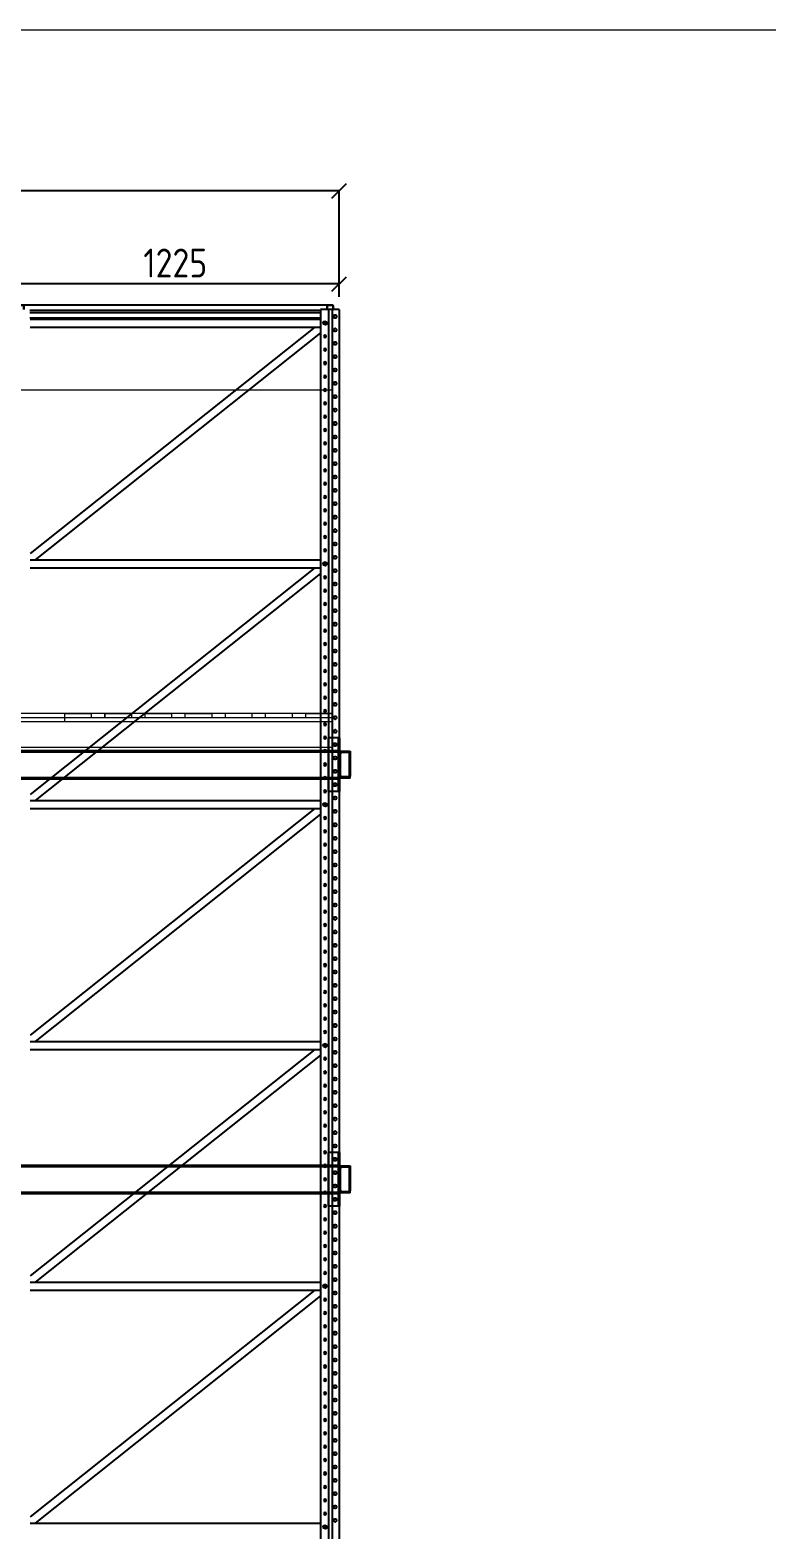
# Model space of a CAD drawing. Header units: millimetres. Extents: x 223 to 55669, y 510 to 13629.
# Drawn here: x 4918 to 7672, y 7420 to 13026 of the extents above; entities that cross this region are included whole.
import ezdxf

# ---------------------------------------------------------------- set-up
doc = ezdxf.new("R2010")
doc.units = ezdxf.units.MM
doc.linetypes.add('LIN0', pattern=[0])
doc.layers.add('02', color=2, linetype='Continuous')
doc.layers.add('9.3 - LEGENDA', color=7, linetype='Continuous')
for name, color, linetype, lineweight in [('arq_02', 2, 'Continuous', 20), ('Contraventamento', 9, 'LIN0', 25), ('MONTANTE', 170, 'LIN0', 25), ('PALLET', 46, 'Continuous', 5)]:
    doc.layers.add(name, color=color, linetype=linetype, lineweight=lineweight)
doc.styles.add('DIM', font='dim.shx')
doc.styles.add('ROMANS', font='romans.shx', dxfattribs={"oblique": 15, "height": 170})
doc.dimstyles.new('CORTES', dxfattribs={"dimscale": 1.2, "dimtxt": 90, "dimasz": 45, "dimexe": 1.25, "dimexo": 40, "dimgap": 20, "dimtad": 1, "dimdec": 0, "dimzin": 9, "dimdsep": 46, "dimtxsty": 'DIM', "dimblk": 'OBLIQUE', "dimcen": 2.5, "dimclrd": 256, "dimclre": 256, "dimclrt": 256, "dimadec": 0, "dimazin": 0, "dimtfac": 1, "dimtdec": 0, "dimtmove": 0, "dimatfit": 0, "dimldrblk": 'OBLIQUE', "dimfxl": 0.04, "dimtolj": 1, "dimtzin": 1, "dimarcsym": 0})

# ---------------------------------------------------------------- blocks, each defined once
blk = doc.blocks.new('*U15')
at = {"layer": 'arq_02'}
blk.add_line((0, 0), (54177.4, 0), dxfattribs=at)
at = {"layer": 'arq_02', "lineweight": -2, "ltscale": 2, "style": 'ROMANS'}
blk.add_attdef('XXXXX', (420.1, 0), '', height=150, dxfattribs=at)
blk = doc.blocks.new('*U63')
at = {"layer": 'PALLET', "linetype": 'Continuous'}
for p, q in [((0, 0), (0, 1350)), ((0, 1350), (1200, 1350)), ((1200, 0), (1200, 1350))]:
    blk.add_line(p, q, dxfattribs=at)
at = {"layer": 'PALLET'}
for p, q in [((1200, 140), (0, 140)), ((0, 125), (1200, 125)), ((200, 140), (300, 140)), ((200, 125), (200, 140)), ((200, 110), (200, 125)), ((299.7, 125), (299.7, 140)), ((300, 125), (300, 140)), ((349.7, 125), (349.7, 140)), ((350, 140), (450, 140)), ((350, 125), (350, 140)), ((450, 125), (450, 140)), ((450, 125), (450, 140)), ((500, 140), (600, 140)), ((500, 125), (500, 140)), ((500, 125), (500, 140)), ((600, 125), (600, 140)), ((900, 140), (600, 140)), ((650, 140), (750, 140)), ((650, 125), (650, 140)), ((750, 125), (750, 140)), ((800, 125), (800, 140)), ((900, 125), (900, 140)), ((1050, 140), (950, 140)), ((950, 125), (950, 140)), ((1050, 125), (1050, 140)), ((1100, 140), (1200, 140)), ((1100, 125), (1100, 140)), ((1200, 125), (1200, 140)), ((1200, 125), (1200, 110)), ((0, 110), (1200, 110)), ((0, 110), (0, 15)), ((1200, 70), (1200, 15)), ((0, 15), (1200, 15)), ((0, 0), (0, 15)), ((0, 0), (1200, 0)), ((1200, 15), (1200, 0))]:
    blk.add_line(p, q, dxfattribs=at)
blk = doc.blocks.new('*U354')
blk.add_blockref('*U63', (-500, -587.5))
blk = doc.blocks.new('*U353')
at = {"color": 0, "linetype": 'ByBlock', "lineweight": -2, "transparency": 16777216}
for p in [(0, 0), (1225, 0), (2450, 0), (3675, 0)]:
    blk.add_blockref('*U354', p, dxfattribs=at)
blk = doc.blocks.new('*U66')
at = {"layer": 'MONTANTE'}
for p, q in [((-1277.6, 10954.8), (-1277.6, 64.7)), ((-1277.6, 10954.8), (-1207.9, 10954.8)), ((-1251.5, 10954.8), (-1251.5, 64.7)), ((-1237.1, 10954.8), (-1237.1, 4.8)), ((-1207.9, 10954.8), (-1207.9, 4.8)), ((-122.4, 10919.7), (-1207.9, 10919.7)), ((-122.4, 10889.7), (-1207.9, 10889.7)), ((-1186.6, 10889.7), (-122.4, 10043.2)), ((-1207.9, 10868.6), (-141.4, 10019.7)), ((-122.4, 10019.7), (-1207.9, 10019.7)), ((-122.4, 10019.7), (-1207.9, 10019.7)), ((-122.4, 9989.7), (-1207.9, 9989.7)), ((-122.4, 9989.7), (-1207.9, 9989.7)), ((-1186.6, 9989.7), (-122.4, 9143.2)), ((-1207.9, 9968.6), (-141.4, 9119.7)), ((-122.4, 9119.7), (-1207.9, 9119.7)), ((-122.4, 9119.7), (-1207.9, 9119.7)), ((-122.4, 9089.7), (-1207.9, 9089.7)), ((-122.4, 9089.7), (-1207.9, 9089.7)), ((-1186.6, 9089.7), (-122.4, 8243.2)), ((-1207.9, 9068.6), (-141.4, 8219.7)), ((-122.4, 8219.7), (-1207.9, 8219.7)), ((-122.4, 8219.7), (-1207.9, 8219.7)), ((-122.4, 8189.7), (-1207.9, 8189.7)), ((-122.4, 8189.7), (-1207.9, 8189.7)), ((-1186.6, 8189.7), (-122.4, 7343.2)), ((-1207.9, 8168.6), (-141.4, 7319.7)), ((-122.4, 7319.7), (-1207.9, 7319.7)), ((-122.4, 7319.7), (-1207.9, 7319.7)), ((-122.4, 7289.7), (-1207.9, 7289.7)), ((-122.4, 7289.7), (-1207.9, 7289.7)), ((-1186.6, 7289.7), (-122.4, 6443.2)), ((-1207.9, 7268.6), (-141.4, 6419.7)), ((-122.4, 6419.7), (-1207.9, 6419.7)), ((-122.4, 6419.7), (-1207.9, 6419.7))]:
    blk.add_line(p, q, dxfattribs=at)
for points in [[(-1260.7, 10924.7), (-1263.7, 10924.7, -1), (-1263.7, 10933.7), (-1260.7, 10933.7, -1)], [(-1260.7, 10874.7), (-1263.7, 10874.7, -1), (-1263.7, 10883.7), (-1260.7, 10883.7, -1)], [(-1260.7, 10824.7), (-1263.7, 10824.7, -1), (-1263.7, 10833.7), (-1260.7, 10833.7, -1)], [(-1260.7, 10774.7), (-1263.7, 10774.7, -1), (-1263.7, 10783.7), (-1260.7, 10783.7, -1)], [(-1260.7, 10724.7), (-1263.7, 10724.7, -1), (-1263.7, 10733.7), (-1260.7, 10733.7, -1)], [(-1260.7, 10674.7), (-1263.7, 10674.7, -1), (-1263.7, 10683.7), (-1260.7, 10683.7, -1)], [(-1260.7, 10624.7), (-1263.7, 10624.7, -1), (-1263.7, 10633.7), (-1260.7, 10633.7, -1)], [(-1260.7, 10574.7), (-1263.7, 10574.7, -1), (-1263.7, 10583.7), (-1260.7, 10583.7, -1)], [(-1260.7, 10524.7), (-1263.7, 10524.7, -1), (-1263.7, 10533.7), (-1260.7, 10533.7, -1)], [(-1260.7, 10474.7), (-1263.7, 10474.7, -1), (-1263.7, 10483.7), (-1260.7, 10483.7, -1)], [(-1260.7, 10424.7), (-1263.7, 10424.7, -1), (-1263.7, 10433.7), (-1260.7, 10433.7, -1)], [(-1260.7, 10374.7), (-1263.7, 10374.7, -1), (-1263.7, 10383.7), (-1260.7, 10383.7, -1)], [(-1260.7, 10324.7), (-1263.7, 10324.7, -1), (-1263.7, 10333.7), (-1260.7, 10333.7, -1)], [(-1260.7, 10274.7), (-1263.7, 10274.7, -1), (-1263.7, 10283.7), (-1260.7, 10283.7, -1)], [(-1260.7, 10224.7), (-1263.7, 10224.7, -1), (-1263.7, 10233.7), (-1260.7, 10233.7, -1)], [(-1260.7, 10174.7), (-1263.7, 10174.7, -1), (-1263.7, 10183.7), (-1260.7, 10183.7, -1)], [(-1260.7, 10124.7), (-1263.7, 10124.7, -1), (-1263.7, 10133.7), (-1260.7, 10133.7, -1)], [(-1260.7, 10074.7), (-1263.7, 10074.7, -1), (-1263.7, 10083.7), (-1260.7, 10083.7, -1)], [(-1260.7, 10024.7), (-1263.7, 10024.7, -1), (-1263.7, 10033.7), (-1260.7, 10033.7, -1)], [(-1260.7, 9974.7), (-1263.7, 9974.7, -1), (-1263.7, 9983.7), (-1260.7, 9983.7, -1)], [(-1260.7, 9924.7), (-1263.7, 9924.7, -1), (-1263.7, 9933.7), (-1260.7, 9933.7, -1)], [(-1260.7, 9874.7), (-1263.7, 9874.7, -1), (-1263.7, 9883.7), (-1260.7, 9883.7, -1)], [(-1260.7, 9824.7), (-1263.7, 9824.7, -1), (-1263.7, 9833.7), (-1260.7, 9833.7, -1)], [(-1260.7, 9774.7), (-1263.7, 9774.7, -1), (-1263.7, 9783.7), (-1260.7, 9783.7, -1)], [(-1260.7, 9724.7), (-1263.7, 9724.7, -1), (-1263.7, 9733.7), (-1260.7, 9733.7, -1)], [(-1260.7, 9674.7), (-1263.7, 9674.7, -1), (-1263.7, 9683.7), (-1260.7, 9683.7, -1)], [(-1260.7, 9624.7), (-1263.7, 9624.7, -1), (-1263.7, 9633.7), (-1260.7, 9633.7, -1)], [(-1260.7, 9574.7), (-1263.7, 9574.7, -1), (-1263.7, 9583.7), (-1260.7, 9583.7, -1)], [(-1260.7, 9524.7), (-1263.7, 9524.7, -1), (-1263.7, 9533.7), (-1260.7, 9533.7, -1)], [(-1260.7, 9474.7), (-1263.7, 9474.7, -1), (-1263.7, 9483.7), (-1260.7, 9483.7, -1)], [(-1260.7, 9424.7), (-1263.7, 9424.7, -1), (-1263.7, 9433.7), (-1260.7, 9433.7, -1)], [(-1260.7, 9374.7), (-1263.7, 9374.7, -1), (-1263.7, 9383.7), (-1260.7, 9383.7, -1)], [(-1260.7, 9324.7), (-1263.7, 9324.7, -1), (-1263.7, 9333.7), (-1260.7, 9333.7, -1)], [(-1260.7, 9274.7), (-1263.7, 9274.7, -1), (-1263.7, 9283.7), (-1260.7, 9283.7, -1)], [(-1260.7, 9224.7), (-1263.7, 9224.7, -1), (-1263.7, 9233.7), (-1260.7, 9233.7, -1)], [(-1260.7, 9174.7), (-1263.7, 9174.7, -1), (-1263.7, 9183.7), (-1260.7, 9183.7, -1)], [(-1260.7, 9124.7), (-1263.7, 9124.7, -1), (-1263.7, 9133.7), (-1260.7, 9133.7, -1)], [(-1260.7, 9074.7), (-1263.7, 9074.7, -1), (-1263.7, 9083.7), (-1260.7, 9083.7, -1)], [(-1260.7, 9024.7), (-1263.7, 9024.7, -1), (-1263.7, 9033.7), (-1260.7, 9033.7, -1)], [(-1260.7, 8974.7), (-1263.7, 8974.7, -1), (-1263.7, 8983.7), (-1260.7, 8983.7, -1)], [(-1260.7, 8924.7), (-1263.7, 8924.7, -1), (-1263.7, 8933.7), (-1260.7, 8933.7, -1)], [(-1260.7, 8874.7), (-1263.7, 8874.7, -1), (-1263.7, 8883.7), (-1260.7, 8883.7, -1)], [(-1260.7, 8824.7), (-1263.7, 8824.7, -1), (-1263.7, 8833.7), (-1260.7, 8833.7, -1)], [(-1260.7, 8774.7), (-1263.7, 8774.7, -1), (-1263.7, 8783.7), (-1260.7, 8783.7, -1)], [(-1260.7, 8724.7), (-1263.7, 8724.7, -1), (-1263.7, 8733.7), (-1260.7, 8733.7, -1)], [(-1260.7, 8674.7), (-1263.7, 8674.7, -1), (-1263.7, 8683.7), (-1260.7, 8683.7, -1)], [(-1260.7, 8624.7), (-1263.7, 8624.7, -1), (-1263.7, 8633.7), (-1260.7, 8633.7, -1)], [(-1260.7, 8574.7), (-1263.7, 8574.7, -1), (-1263.7, 8583.7), (-1260.7, 8583.7, -1)], [(-1260.7, 8524.7), (-1263.7, 8524.7, -1), (-1263.7, 8533.7), (-1260.7, 8533.7, -1)], [(-1260.7, 8474.7), (-1263.7, 8474.7, -1), (-1263.7, 8483.7), (-1260.7, 8483.7, -1)], [(-1260.7, 8424.7), (-1263.7, 8424.7, -1), (-1263.7, 8433.7), (-1260.7, 8433.7, -1)], [(-1260.7, 8374.7), (-1263.7, 8374.7, -1), (-1263.7, 8383.7), (-1260.7, 8383.7, -1)], [(-1260.7, 8324.7), (-1263.7, 8324.7, -1), (-1263.7, 8333.7), (-1260.7, 8333.7, -1)], [(-1260.7, 8274.7), (-1263.7, 8274.7, -1), (-1263.7, 8283.7), (-1260.7, 8283.7, -1)], [(-1260.7, 8224.7), (-1263.7, 8224.7, -1), (-1263.7, 8233.7), (-1260.7, 8233.7, -1)], [(-1260.7, 8174.7), (-1263.7, 8174.7, -1), (-1263.7, 8183.7), (-1260.7, 8183.7, -1)], [(-1260.7, 8124.7), (-1263.7, 8124.7, -1), (-1263.7, 8133.7), (-1260.7, 8133.7, -1)], [(-1260.7, 8074.7), (-1263.7, 8074.7, -1), (-1263.7, 8083.7), (-1260.7, 8083.7, -1)], [(-1260.7, 8024.7), (-1263.7, 8024.7, -1), (-1263.7, 8033.7), (-1260.7, 8033.7, -1)], [(-1260.7, 7974.7), (-1263.7, 7974.7, -1), (-1263.7, 7983.7), (-1260.7, 7983.7, -1)], [(-1260.7, 7924.7), (-1263.7, 7924.7, -1), (-1263.7, 7933.7), (-1260.7, 7933.7, -1)], [(-1260.7, 7874.7), (-1263.7, 7874.7, -1), (-1263.7, 7883.7), (-1260.7, 7883.7, -1)], [(-1260.7, 7824.7), (-1263.7, 7824.7, -1), (-1263.7, 7833.7), (-1260.7, 7833.7, -1)], [(-1260.7, 7774.7), (-1263.7, 7774.7, -1), (-1263.7, 7783.7), (-1260.7, 7783.7, -1)], [(-1260.7, 7724.7), (-1263.7, 7724.7, -1), (-1263.7, 7733.7), (-1260.7, 7733.7, -1)], [(-1260.7, 7674.7), (-1263.7, 7674.7, -1), (-1263.7, 7683.7), (-1260.7, 7683.7, -1)], [(-1260.7, 7624.7), (-1263.7, 7624.7, -1), (-1263.7, 7633.7), (-1260.7, 7633.7, -1)], [(-1260.7, 7574.7), (-1263.7, 7574.7, -1), (-1263.7, 7583.7), (-1260.7, 7583.7, -1)], [(-1260.7, 7524.7), (-1263.7, 7524.7, -1), (-1263.7, 7533.7), (-1260.7, 7533.7, -1)], [(-1260.7, 7474.7), (-1263.7, 7474.7, -1), (-1263.7, 7483.7), (-1260.7, 7483.7, -1)], [(-1260.7, 7424.7), (-1263.7, 7424.7, -1), (-1263.7, 7433.7), (-1260.7, 7433.7, -1)], [(-1260.7, 7374.7), (-1263.7, 7374.7, -1), (-1263.7, 7383.7), (-1260.7, 7383.7, -1)], [(-1260.7, 7324.7), (-1263.7, 7324.7, -1), (-1263.7, 7333.7), (-1260.7, 7333.7, -1)], [(-1260.7, 7274.7), (-1263.7, 7274.7, -1), (-1263.7, 7283.7), (-1260.7, 7283.7, -1)], [(-1260.7, 7224.7), (-1263.7, 7224.7, -1), (-1263.7, 7233.7), (-1260.7, 7233.7, -1)], [(-1260.7, 7174.7), (-1263.7, 7174.7, -1), (-1263.7, 7183.7), (-1260.7, 7183.7, -1)], [(-1260.7, 7124.7), (-1263.7, 7124.7, -1), (-1263.7, 7133.7), (-1260.7, 7133.7, -1)], [(-1260.7, 7074.7), (-1263.7, 7074.7, -1), (-1263.7, 7083.7), (-1260.7, 7083.7, -1)], [(-1260.7, 7024.7), (-1263.7, 7024.7, -1), (-1263.7, 7033.7), (-1260.7, 7033.7, -1)], [(-1260.7, 6974.7), (-1263.7, 6974.7, -1), (-1263.7, 6983.7), (-1260.7, 6983.7, -1)], [(-1260.7, 6924.7), (-1263.7, 6924.7, -1), (-1263.7, 6933.7), (-1260.7, 6933.7, -1)], [(-1260.7, 6874.7), (-1263.7, 6874.7, -1), (-1263.7, 6883.7), (-1260.7, 6883.7, -1)], [(-1260.7, 6824.7), (-1263.7, 6824.7, -1), (-1263.7, 6833.7), (-1260.7, 6833.7, -1)], [(-1260.7, 6774.7), (-1263.7, 6774.7, -1), (-1263.7, 6783.7), (-1260.7, 6783.7, -1)], [(-1260.7, 6724.7), (-1263.7, 6724.7, -1), (-1263.7, 6733.7), (-1260.7, 6733.7, -1)], [(-1260.7, 6674.7), (-1263.7, 6674.7, -1), (-1263.7, 6683.7), (-1260.7, 6683.7, -1)], [(-1260.7, 6624.7), (-1263.7, 6624.7, -1), (-1263.7, 6633.7), (-1260.7, 6633.7, -1)], [(-1260.7, 6574.7), (-1263.7, 6574.7, -1), (-1263.7, 6583.7), (-1260.7, 6583.7, -1)], [(-1260.7, 6524.7), (-1263.7, 6524.7, -1), (-1263.7, 6533.7), (-1260.7, 6533.7, -1)], [(-1260.7, 6474.7), (-1263.7, 6474.7, -1), (-1263.7, 6483.7), (-1260.7, 6483.7, -1)], [(-1260.7, 6424.7), (-1263.7, 6424.7, -1), (-1263.7, 6433.7), (-1260.7, 6433.7, -1)]]:
    blk.add_lwpolyline(points, format="xyb", close=True, dxfattribs=at)
for points in [[(-1223.9, 10912), (-1230.7, 10909.2), (-1231.7, 10902), (-1225.9, 10897.5), (-1219.1, 10900.3), (-1218.1, 10907.5), (-1223.9, 10912)], [(-1223.9, 10012), (-1230.7, 10009.2), (-1231.7, 10002), (-1225.9, 9997.5), (-1219.1, 10000.3), (-1218.1, 10007.5), (-1223.9, 10012)], [(-1223.9, 10012), (-1230.7, 10009.2), (-1231.7, 10002), (-1225.9, 9997.5), (-1219.1, 10000.3), (-1218.1, 10007.5), (-1223.9, 10012)], [(-1223.9, 9112), (-1230.7, 9109.2), (-1231.7, 9102), (-1225.9, 9097.5), (-1219.1, 9100.3), (-1218.1, 9107.5), (-1223.9, 9112)], [(-1223.9, 9112), (-1230.7, 9109.2), (-1231.7, 9102), (-1225.9, 9097.5), (-1219.1, 9100.3), (-1218.1, 9107.5), (-1223.9, 9112)], [(-1223.9, 8212), (-1230.7, 8209.2), (-1231.7, 8202), (-1225.9, 8197.5), (-1219.1, 8200.3), (-1218.1, 8207.5), (-1223.9, 8212)], [(-1223.9, 8212), (-1230.7, 8209.2), (-1231.7, 8202), (-1225.9, 8197.5), (-1219.1, 8200.3), (-1218.1, 8207.5), (-1223.9, 8212)], [(-1223.9, 7312), (-1230.7, 7309.2), (-1231.7, 7302), (-1225.9, 7297.5), (-1219.1, 7300.3), (-1218.1, 7307.5), (-1223.9, 7312)], [(-1223.9, 7312), (-1230.7, 7309.2), (-1231.7, 7302), (-1225.9, 7297.5), (-1219.1, 7300.3), (-1218.1, 7307.5), (-1223.9, 7312)], [(-1223.9, 6412), (-1230.7, 6409.2), (-1231.7, 6402), (-1225.9, 6397.5), (-1219.1, 6400.3), (-1218.1, 6407.5), (-1223.9, 6412)], [(-1223.9, 6412), (-1230.7, 6409.2), (-1231.7, 6402), (-1225.9, 6397.5), (-1219.1, 6400.3), (-1218.1, 6407.5), (-1223.9, 6412)]]:
    blk.add_lwpolyline(points, dxfattribs=at)
for centre in [(-1224.9, 10904.7), (-1224.9, 10854.7), (-1224.9, 10804.7), (-1224.9, 10754.7), (-1224.9, 10704.7), (-1224.9, 10654.7), (-1224.9, 10604.7), (-1224.9, 10554.7), (-1224.9, 10504.7), (-1224.9, 10454.7), (-1224.9, 10404.7), (-1224.9, 10354.7), (-1224.9, 10304.7), (-1224.9, 10254.7), (-1224.9, 10204.7), (-1224.9, 10154.7), (-1224.9, 10104.7), (-1224.9, 10054.7), (-1224.9, 10004.7), (-1224.9, 9954.7), (-1224.9, 9904.7), (-1224.9, 9854.7), (-1224.9, 9804.7), (-1224.9, 9754.7), (-1224.9, 9704.7), (-1224.9, 9654.7), (-1224.9, 9604.7), (-1224.9, 9554.7), (-1224.9, 9504.7), (-1224.9, 9454.7), (-1224.9, 9404.7), (-1224.9, 9354.7), (-1224.9, 9304.7), (-1224.9, 9254.7), (-1224.9, 9204.7), (-1224.9, 9154.7), (-1224.9, 9104.7), (-1224.9, 9054.7), (-1224.9, 9004.7), (-1224.9, 8954.7), (-1224.9, 8904.7), (-1224.9, 8854.7), (-1224.9, 8804.7), (-1224.9, 8754.7), (-1224.9, 8704.7), (-1224.9, 8654.7), (-1224.9, 8604.7), (-1224.9, 8554.7), (-1224.9, 8504.7), (-1224.9, 8454.7), (-1224.9, 8404.7), (-1224.9, 8354.7), (-1224.9, 8304.7), (-1224.9, 8254.7), (-1224.9, 8204.7), (-1224.9, 8154.7), (-1224.9, 8104.7), (-1224.9, 8054.7), (-1224.9, 8004.7), (-1224.9, 7954.7), (-1224.9, 7904.7), (-1224.9, 7854.7), (-1224.9, 7804.7), (-1224.9, 7754.7), (-1224.9, 7704.7), (-1224.9, 7654.7), (-1224.9, 7604.7), (-1224.9, 7554.7), (-1224.9, 7504.7), (-1224.9, 7454.7), (-1224.9, 7404.7), (-1224.9, 7354.7), (-1224.9, 7304.7), (-1224.9, 7254.7), (-1224.9, 7204.7), (-1224.9, 7154.7), (-1224.9, 7104.7), (-1224.9, 7054.7), (-1224.9, 7004.7), (-1224.9, 6954.7), (-1224.9, 6904.7), (-1224.9, 6854.7), (-1224.9, 6804.7), (-1224.9, 6754.7), (-1224.9, 6704.7), (-1224.9, 6654.7), (-1224.9, 6604.7), (-1224.9, 6554.7), (-1224.9, 6504.7), (-1224.9, 6454.7), (-1224.9, 6404.7)]:
    blk.add_circle(centre, 4.5, dxfattribs=at)
blk = doc.blocks.new('*U356')
blk.add_blockref('*U66', (145, -6477.375))
blk = doc.blocks.new('*U355')
at = {"color": 0, "linetype": 'ByBlock', "lineweight": -2, "transparency": 16777216}
blk.add_blockref('*U356', (-2450, 0), dxfattribs=at)
blk = doc.blocks.new('_Oblique')
at = {"color": 0, "linetype": 'ByBlock', "lineweight": -2, "transparency": 16777216}
blk.add_line((-0.5, -0.5), (0.5, 0.5), dxfattribs=at)
blk = doc.blocks.new('*D449')
at = {"lineweight": -2}
for p, q in [((1173.6, 12002.4), (1173.6, 12426.2)), ((6073.6, 12424.7), (1173.6, 12424.7)), ((6073.6, 12028.7), (6073.6, 12426.2))]:
    blk.add_line(p, q, dxfattribs=at)
at = {"layer": 'Defpoints', "color": 0}
for p in [(1173.6, 12424.7), (1173.6, 11954.4), (6073.6, 11980.7)]:
    blk.add_point(p, dxfattribs=at)
at = {"lineweight": -2, "xscale": 54, "yscale": 54, "zscale": 54, "rotation": 180}
blk.add_blockref('_Oblique', (1173.6, 12424.7), dxfattribs=at)
at = {"lineweight": -2, "xscale": 54, "yscale": 54, "zscale": 54}
blk.add_blockref('_Oblique', (6073.6, 12424.7), dxfattribs=at)
at = {"insert": (3623.6, 12502.7), "char_height": 108, "attachment_point": 5, "style": 'DIM'}
blk.add_mtext('\\A1;4900', dxfattribs=at)
blk = doc.blocks.new('*U74')
at = {"color": 7, "linetype": 'Continuous', "lineweight": 25}
for p, q in [((-38, 50), (-38, -150)), ((-10.6, 29), (-15.6, 29)), ((-15.6, 21), (-10.6, 21)), ((0, 50), (0, -150)), ((4.2, 50), (4.2, -150)), ((6.2, -17.8), (4.2, -17.8)), ((6.2, -6.8), (6.2, -17.8)), ((8.2, -91.9), (8.2, -7.8)), ((44.2, -2.8), (8.2, -2.8)), ((40.2, -4.8), (8.2, -4.8)), ((42.2, -92.9), (42.2, -6.8)), ((44.2, -92.9), (44.2, -9.8)), ((6.2, -81.9), (4.2, -81.9)), ((6.2, -81.9), (6.2, -92.9)), ((8.2, -94.9), (40.2, -94.9)), ((8.2, -96.9), (40.2, -96.9)), ((-10.6, -121), (-15.6, -121)), ((-15.6, -129), (-10.6, -129))]:
    blk.add_line(p, q, dxfattribs=at)
for p, q in [((4.2, 50), (-38, 50)), ((4.2, 0), (44.2, 0)), ((44.2, 0), (44.2, -6.8)), ((44.2, -6.8), (44.2, -92.9)), ((44.2, -100), (4.2, -100)), ((40.2, -96.9), (44.2, -96.9)), ((44.2, -100), (44.2, -92.9)), ((4.2, -150), (-38, -150))]:
    blk.add_line(p, q)
for centre, radius, start, end in [((-15.6, 25), 4, 90, 270), ((-10.6, 25), 4, 270, 90), ((8.2, -6.8), 4, 90, 180), ((8.2, -6.8), 2, 90, 180), ((11.2, -7.8), 3, 90, 180), ((40.2, -6.8), 4, 0, 90), ((40.2, -6.8), 2, 0, 90), ((8.2, -92.9), 4, 180, 270), ((8.2, -92.9), 2, 180, 270), ((11.2, -91.9), 3, 180, 270), ((40.2, -92.9), 2, 270, 0), ((40.2, -92.9), 4, 270, 0), ((-15.6, -125), 4, 90, 270), ((-10.6, -125), 4, 270, 90)]:
    blk.add_arc(centre, radius, start, end, dxfattribs=at)
blk = doc.blocks.new('*U358')
for points in [[(-957, 50.5), (-5858, 50.5), (-5858, 47.5), (-917, 47.5)], [(-917, -50.2), (-5858, -50.2), (-5858, -53.2), (-957, -53.2)]]:
    blk.add_lwpolyline(points)
at = {"layer": '02'}
for p in [(-4605.3, 49.3), (-3411.3, 49.3), (-961.3, 49.3)]:
    blk.add_blockref('*U74', p, dxfattribs=at)
blk = doc.blocks.new('*U357')
at = {"color": 0, "linetype": 'ByBlock', "lineweight": -2, "transparency": 16777216}
for p in [(0, 7750), (0, 6200)]:
    blk.add_blockref('*U358', p, dxfattribs=at)
blk = doc.blocks.new('*U94')
at = {"layer": 'Contraventamento', "color": 7, "lineweight": 25, "ltscale": 100}
for p, q in [((-3.4, 20), (-3.4, 5.4)), ((-2.2, 20), (-2.2, 5.4)), ((1175.9, 22), (-1.7, 22)), ((20.1, 20.6), (-1.7, 20.6)), ((20.6, 5.4), (20.6, 20)), ((21.8, 5.4), (21.8, 20)), ((1130.3, 2.1), (43.9, 2.1)), ((1153.4, 20), (1153.4, 5.4)), ((1154.6, 20), (1154.6, 5.4)), ((1175.9, 20.6), (1155.1, 20.6)), ((1176.4, 5.4), (1176.4, 20)), ((1177.6, 5.4), (1177.6, 20)), ((1130.3, -6.3), (43.9, -6.3)), ((1130.3, -26.3), (43.9, -26.3))]:
    blk.add_line(p, q, dxfattribs=at)
for centre, radius, start, end in [((-1.5, 20.1), 1.91, 95.3692, 184.5128), ((-1.6, 20), 0.605, 95.3692, 184.5128), ((19.9, 20.1), 1.91, 355.4872, 84.6308), ((20, 20), 0.605, 355.4872, 84.6308), ((1155.3, 20.1), 1.91, 95.3692, 184.5128), ((1155.2, 20), 0.605, 95.3692, 184.5128), ((1175.7, 20.1), 1.91, 355.4872, 84.6308), ((1175.8, 20), 0.605, 355.4872, 84.6308)]:
    blk.add_arc(centre, radius, start, end, dxfattribs=at)
blk = doc.blocks.new('*U95')
at = {"layer": 'Contraventamento', "color": 7, "lineweight": 25, "ltscale": 100}
for p, q in [((-3.4, 20), (-3.4, 5.4)), ((-2.2, 20), (-2.2, 5.4)), ((1175.9, 22), (-1.7, 22)), ((20.1, 20.6), (-1.7, 20.6)), ((20.6, 5.4), (20.6, 20)), ((21.8, 5.4), (21.8, 20)), ((1130.3, 2.1), (43.9, 2.1)), ((1153.4, 20), (1153.4, 5.4)), ((1154.6, 20), (1154.6, 5.4)), ((1175.9, 20.6), (1155.1, 20.6)), ((1176.4, 5.4), (1176.4, 20)), ((1177.6, 5.4), (1177.6, 20)), ((1130.3, -6.3), (43.9, -6.3)), ((1130.3, -26.3), (43.9, -26.3))]:
    blk.add_line(p, q, dxfattribs=at)
for centre, radius, start, end in [((-1.5, 20.1), 1.91, 95.3692, 184.5128), ((-1.6, 20), 0.605, 95.3692, 184.5128), ((19.9, 20.1), 1.91, 355.4872, 84.6308), ((20, 20), 0.605, 355.4872, 84.6308), ((1155.3, 20.1), 1.91, 95.3692, 184.5128), ((1155.2, 20), 0.605, 95.3692, 184.5128), ((1175.7, 20.1), 1.91, 355.4872, 84.6308), ((1175.8, 20), 0.605, 355.4872, 84.6308)]:
    blk.add_arc(centre, radius, start, end, dxfattribs=at)
blk = doc.blocks.new('*D470')
at = {"layer": '9.3 - LEGENDA', "lineweight": -2}
for p, q in [((4848.6, 12028.7), (4848.6, 12078.5)), ((6073.6, 12077), (4848.6, 12077)), ((6073.6, 12028.7), (6073.6, 12078.5))]:
    blk.add_line(p, q, dxfattribs=at)
at = {"layer": 'Defpoints', "color": 0}
for p in [(4848.6, 12077), (4848.6, 11980.7), (6073.6, 11980.7)]:
    blk.add_point(p, dxfattribs=at)
at = {"layer": '9.3 - LEGENDA', "lineweight": -2, "xscale": 54, "yscale": 54, "zscale": 54, "rotation": 180}
blk.add_blockref('_Oblique', (4848.6, 12077), dxfattribs=at)
at = {"layer": '9.3 - LEGENDA', "lineweight": -2, "xscale": 54, "yscale": 54, "zscale": 54}
blk.add_blockref('_Oblique', (6073.6, 12077), dxfattribs=at)
at = {"layer": '9.3 - LEGENDA', "insert": (5461.1, 12155), "char_height": 108, "attachment_point": 5, "style": 'DIM'}
blk.add_mtext('\\A1;1225', dxfattribs=at)

msp = doc.modelspace()

# ---------------------------------------------------------------- block references
for name, p in [('*U15', (539.2, 13026)), ('*U353', (1673.7, 10918.4)), ('*U357', (7031.6, 2530.9))]:
    msp.add_blockref(name, p)
at = {"xscale": -1}
msp.add_blockref('*U355', (2491, 7503.4), dxfattribs=at)
at = {"xscale": 0.999998, "yscale": 0.999998, "zscale": 0.999998}
for name in ['*U94', '*U95']:
    msp.add_blockref(name, (4874.3, 11975.4), dxfattribs=at)

# ---------------------------------------------------------------- dimensions: what is measured, and where the dimension line sits
dim = msp.add_linear_dim(base=(1173.6, 12424.7), p1=(6073.6, 11980.7), p2=(1173.6, 11954.4), dimstyle='CORTES')
dim.commit()
dim.dimension.update_dxf_attribs({"geometry": '*D449', "text_midpoint": (3623.6, 12502.7)})
at = {"layer": '9.3 - LEGENDA'}
dim = msp.add_linear_dim(base=(4848.6, 12077), p1=(6073.6, 11980.7), p2=(4848.6, 11980.7), dimstyle='CORTES', dxfattribs=at)
dim.commit()
dim.dimension.update_dxf_attribs({"geometry": '*D470', "text_midpoint": (5461.1, 12155)})

doc.saveas('drawing.dxf')
